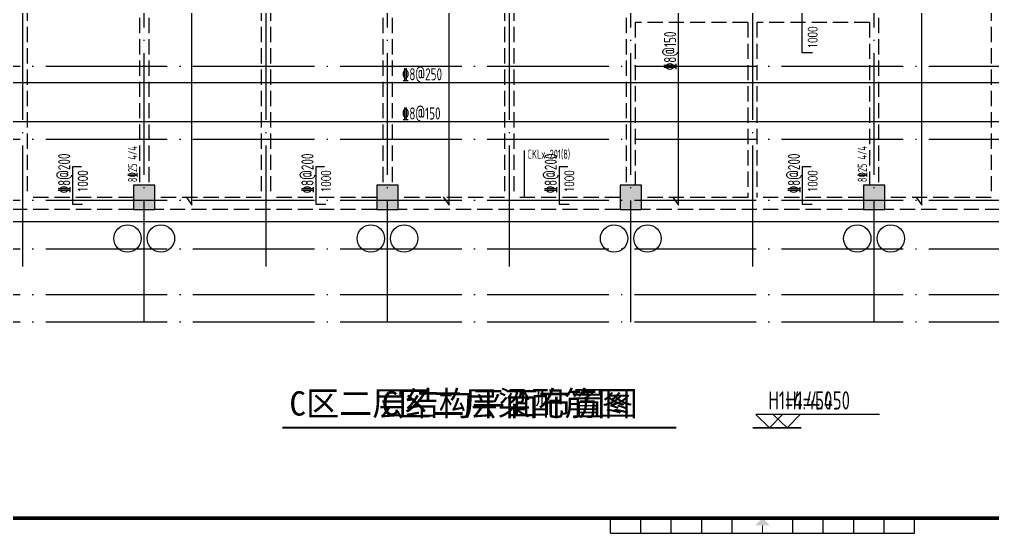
# Model space of a CAD drawing. Header units: millimetres. Extents: x 2998490 to 15040601, y 444546 to 7822218.
# Drawn here: x 14637164 to 14669164, y 7654454 to 7671349 of the extents above; entities that cross this region are included whole.
import ezdxf

# ---------------------------------------------------------------- set-up
doc = ezdxf.new("R2010")
doc.units = ezdxf.units.MM
doc.header["$LTSCALE"] = 2000
doc.linetypes.add('DASH', pattern=[0.35, 0.25, -0.1])
doc.linetypes.add('DOTE', pattern=[2.42, 2, -0.2, 0.02, -0.2])
for name, color, linetype in [('3-AXIS', 3, 'Continuous'), ('3-ban', 84, 'Continuous'), ('3-ban-rein', 1, 'Continuous'), ('3-ban-TEXT', 7, 'Continuous'), ('3-column-DOWN', 232, 'Continuous'), ('3-COLUMN-UP', 2, 'Continuous'), ('3-dote', 43, 'DOTE'), ('3-HATCH', 8, 'Continuous'), ('3-liang-rein-Y', 130, 'Continuous'), ('3-liang-R截面-X', 50, 'Continuous'), ('3-liang-s-1', 44, 'Continuous'), ('3-liang-xu', 120, 'DASH'), ('3-装饰线脚', 7, 'Continuous'), ('图框', 7, 'Continuous')]:
    doc.layers.add(name, color=color, linetype=linetype)
doc.styles.add('TJ1', font='tj-romans1.shx', dxfattribs={"width": 0.8, "bigfont": 'tj-hztxt1.shx'})
doc.styles.add('TSSD_Rein', font='Tssdeng.shx', dxfattribs={"width": 0.7, "bigfont": 'hztxt.shx'})
doc.styles.add('黑体', font='SIMHEI.TTF')

# ---------------------------------------------------------------- blocks, each defined once
blk = doc.blocks.new('TJAD_TK_A0')
at = {"layer": '图框'}
for p, q in [((1517.5, -436.65), (1517.5, -431.65)), ((1527.5, -436.65), (1527.5, -431.65)), ((1537.5, -436.65), (1537.5, -431.65)), ((1547.5, -436.65), (1547.5, -431.65)), ((1557.5, -436.65), (1557.5, -431.65)), ((1577.5, -436.65), (1577.5, -431.65)), ((1587.5, -436.65), (1587.5, -431.65)), ((1597.5, -436.65), (1597.5, -431.65)), ((1607.5, -436.65), (1607.5, -431.65)), ((1617.5, -436.65), (1617.5, -431.65)), ((1517.5, -436.65), (1617.5, -436.65))]:
    blk.add_line(p, q, dxfattribs=at)
at = {"layer": '图框', "const_width": 1.2}
blk.add_lwpolyline([(2152, -431.7), (2152, 389.3), (998, 389.3), (998, -431.7)], close=True, dxfattribs=at)
at = {"layer": '图框', "const_width": 0.3}
blk.add_lwpolyline([(1567.5, -434.15), (1567.5, -436.65)], dxfattribs=at)
at = {"layer": '图框'}
blk.add_solid([(1570, -434.15), (1565, -434.15), (1567.5, -431.65)], dxfattribs=at)

msp = doc.modelspace()

# ---------------------------------------------------------------- hatches: boundary and pattern name
at = {"layer": '3-HATCH'}
for points in [[(14641616.9, 7665902), (14640916.9, 7665902), (14640916.9, 7665102), (14641616.9, 7665102)], [(14649616.9, 7665902), (14648916.9, 7665902), (14648916.9, 7665102), (14649616.9, 7665102)], [(14657616.9, 7665902), (14656916.9, 7665902), (14656916.9, 7665102), (14657616.9, 7665102)], [(14665616.9, 7665902), (14664916.9, 7665902), (14664916.9, 7665102), (14665616.9, 7665102)]]:
    msp.add_hatch(color=256, dxfattribs=at).paths.add_polyline_path(points)

# ---------------------------------------------------------------- linework, layer by layer
at = {"layer": '3-AXIS', "color": 15, "linetype": 'DOTE'}
for p, q in [((14641266.8, 7661402), (14641266.8, 7691916.5)), ((14649266.8, 7661402), (14649266.8, 7691916.5)), ((14657266.8, 7661402), (14657266.8, 7691916.5)), ((14665266.8, 7661402), (14665266.8, 7691916.5)), ((14695266.8, 7669802), (14614408.5, 7669802)), ((14695266.8, 7667402), (14614408.5, 7667402)), ((14695266.8, 7665402), (14614408.5, 7665402)), ((14695266.8, 7663802), (14614408.5, 7663802)), ((14695266.8, 7662302), (14614408.5, 7662302)), ((14695266.8, 7661402), (14614408.5, 7661402))]:
    msp.add_line(p, q, dxfattribs=at)
at = {"layer": '3-ban'}
msp.add_lwpolyline([(14665442.4, 7658362.2), (14661955.4, 7658362.2), (14662411.1, 7657930.9), (14661866.1, 7657930.9), (14662874.9, 7657930.9), (14662411.1, 7657930.9), (14662835.1, 7658362.2)], dxfattribs=at)
at = {"layer": '3-ban', "const_width": 70}
msp.add_lwpolyline([(14645810.3, 7657930.9), (14658762.8, 7657930.9)], dxfattribs=at)
at = {"layer": '3-ban-rein'}
for points in [[(14642643.5, 7665518.1), (14642837, 7665244.4), (14642837, 7675592.3), (14642633.9, 7675362.9)], [(14651101.3, 7665518.1), (14651294.8, 7665244.4), (14651294.8, 7675592.3), (14651091.7, 7675362.9)], [(14658643.5, 7665518.1), (14658837, 7665244.4), (14658837, 7675592.3), (14658633.9, 7675362.9)], [(14666643.5, 7665518.1), (14666837, 7665244.4), (14666837, 7675592.3), (14666633.9, 7675362.9)], [(14663245.3, 7670252), (14662907.3, 7670252), (14662907.3, 7672435.2), (14663253.3, 7672435.2)], [(14682530.9, 7668933.4), (14682530.9, 7669271.4), (14618819.5, 7669271.4), (14618819.5, 7668925.4)], [(14681204.9, 7668176.7), (14681478.5, 7667983.3), (14618817.4, 7667983.3), (14619046.8, 7668186.4)], [(14639199.4, 7666502), (14638907.3, 7666502), (14638907.3, 7665276), (14639236.6, 7665276)], [(14647199.4, 7666502), (14646907.3, 7666502), (14646907.3, 7665276), (14647236.6, 7665276)], [(14655199.4, 7666502), (14654907.3, 7666502), (14654907.3, 7665276), (14655236.6, 7665276)], [(14663199.4, 7666502), (14662907.3, 7666502), (14662907.3, 7665276), (14663236.6, 7665276)]]:
    msp.add_lwpolyline(points, dxfattribs=at)
at = {"layer": '3-column-DOWN'}
for points in [[(14641616.9, 7665902), (14640916.9, 7665902), (14640916.9, 7665102), (14641616.9, 7665102)], [(14649616.9, 7665902), (14648916.9, 7665902), (14648916.9, 7665102), (14649616.9, 7665102)], [(14657616.9, 7665902), (14656916.9, 7665902), (14656916.9, 7665102), (14657616.9, 7665102)], [(14665616.9, 7665902), (14664916.9, 7665902), (14664916.9, 7665102), (14665616.9, 7665102)]]:
    msp.add_lwpolyline(points, close=True, dxfattribs=at)
at = {"layer": '3-COLUMN-UP'}
for points in [[(14641616.9, 7665902), (14640916.9, 7665902), (14640916.9, 7665102), (14641616.9, 7665102)], [(14649616.9, 7665902), (14648916.9, 7665902), (14648916.9, 7665102), (14649616.9, 7665102)], [(14657616.9, 7665902), (14656916.9, 7665902), (14656916.9, 7665102), (14657616.9, 7665102)], [(14665616.9, 7665902), (14664916.9, 7665902), (14664916.9, 7665102), (14665616.9, 7665102)]]:
    msp.add_lwpolyline(points, close=True, dxfattribs=at)
at = {"layer": '3-dote'}
for p, q in [((14637266.8, 7691407.2), (14637266.8, 7663225.6)), ((14645266.8, 7691407.2), (14645266.8, 7663225.6)), ((14653266.8, 7691407.2), (14653266.8, 7663225.6)), ((14661266.8, 7691407.2), (14661266.8, 7663225.6))]:
    msp.add_line(p, q, dxfattribs=at)
at = {"layer": '3-liang-R截面-X'}
msp.add_line((14653763.9, 7667040.4), (14653763.9, 7665502), dxfattribs=at)
msp.add_lwpolyline([(14664863.1, 7658362.2), (14661376.1, 7658362.2), (14661831.8, 7657930.9), (14661286.8, 7657930.9), (14662295.6, 7657930.9), (14661831.8, 7657930.9), (14662255.7, 7658362.2)], dxfattribs=at)
at = {"layer": '3-liang-R截面-X', "const_width": 70}
msp.add_lwpolyline([(14648631.3, 7657930.9), (14658007, 7657930.9)], dxfattribs=at)
at = {"layer": '3-liang-s-1'}
msp.add_lwpolyline([(14691966.8, 7688102), (14691966.8, 7679702), (14693166.8, 7679702), (14693166.8, 7673128.5), (14696366.6, 7669928.7), (14696366.6, 7664875.3), (14692793.3, 7661302), (14687739.9, 7661302), (14684166.6, 7664875.3), (14684165.6, 7666702), (14681966.8, 7666702), (14681966.8, 7664702), (14618316.8, 7664702), (14618316.8, 7666552), (14618716.8, 7666552)], dxfattribs=at)
at = {"layer": '3-liang-xu'}
for p, q in [((14637416.9, 7675302), (14637416.9, 7665502)), ((14645116.9, 7675302), (14645116.9, 7665502)), ((14645416.9, 7675302), (14645416.9, 7665502)), ((14653116.9, 7675302), (14653116.9, 7665502)), ((14653416.9, 7675302), (14653416.9, 7665502)), ((14669116.9, 7675302), (14669116.9, 7665502)), ((14641116.9, 7674902), (14641116.9, 7665902)), ((14641416.9, 7674902), (14641416.9, 7665902)), ((14649116.9, 7674902), (14649116.9, 7665902)), ((14649416.9, 7674902), (14649416.9, 7665902)), ((14657116.9, 7674902), (14657116.9, 7665902)), ((14665416.9, 7674902), (14665416.9, 7665902)), ((14661116.9, 7671252), (14657416.9, 7671252)), ((14657416.9, 7671252), (14657416.9, 7665902)), ((14661116.9, 7671252), (14661116.9, 7665502)), ((14665116.9, 7671252), (14661416.9, 7671252)), ((14661416.9, 7671252), (14661416.9, 7665502)), ((14665116.9, 7671252), (14665116.9, 7665902)), ((14640916.9, 7665502), (14637416.9, 7665502)), ((14645116.9, 7665502), (14641616.9, 7665502)), ((14648916.9, 7665502), (14645416.9, 7665502)), ((14653116.9, 7665502), (14649616.9, 7665502)), ((14656916.9, 7665502), (14653416.9, 7665502)), ((14661116.9, 7665502), (14657616.9, 7665502)), ((14664916.9, 7665502), (14661416.9, 7665502)), ((14669116.9, 7665502), (14665616.9, 7665502)), ((14640916.9, 7665102), (14633616.9, 7665102)), ((14648916.9, 7665102), (14641616.9, 7665102)), ((14656916.9, 7665102), (14649616.9, 7665102)), ((14664916.9, 7665102), (14657616.9, 7665102)), ((14672916.9, 7665102), (14665616.9, 7665102))]:
    msp.add_line(p, q, dxfattribs=at)
at = {"layer": '3-装饰线脚'}
for centre in [(14640716.8, 7664152), (14641816.8, 7664152), (14648716.8, 7664152), (14649816.8, 7664152), (14656716.8, 7664152), (14657816.8, 7664152), (14664716.8, 7664152), (14665816.8, 7664152)]:
    msp.add_circle(centre, 450, dxfattribs=at)

# ---------------------------------------------------------------- block references
at = {"layer": '图框', "xscale": 100, "yscale": 100, "zscale": 100}
msp.add_blockref('TJAD_TK_A0', (14504849.7, 7698133.9), dxfattribs=at)

# ---------------------------------------------------------------- texts
at = {"layer": '3-ban', "style": 'TSSD_Rein', "width": 0.7}
for s, rotation, p in [('%%1328@150', 89.99419, (14658759.9, 7669684.3, -5065)), ('%%1328@250', 0.00581, (14649744.2, 7669348.3, -5065)), ('%%1328@150', 0.00581, (14649744.2, 7668060.2, -5065)), ('%%1328@200', 90.00581, (14638835.1, 7665638, -5065)), ('%%1328@200', 90.00581, (14646835.1, 7665638, -5065)), ('%%1328@200', 90.00581, (14654835.1, 7665638, -5065)), ('%%1328@200', 90.00581, (14662835.1, 7665638, -5065))]:
    msp.add_text(s, height=400, rotation=rotation, dxfattribs=at).set_placement(p)
at = {"layer": '3-ban', "style": '黑体'}
msp.add_text('C区二层结构平面布置图', height=800, dxfattribs=at).set_placement((14646041.5, 7658330.9))
at = {"layer": '3-ban', "style": 'TSSD_Rein', "width": 0.7}
msp.add_text('H1=4.450', height=600, dxfattribs=at).set_placement((14662370.6, 7658529.4))
at = {"layer": '3-ban-TEXT', "style": 'TJ1', "width": 0.7}
for p in [(14663397.2, 7670398.9), (14639397.2, 7665671.9), (14647397.2, 7665671.9), (14655397.2, 7665671.9), (14663397.2, 7665671.9)]:
    msp.add_text('1000', height=300, rotation=90, dxfattribs=at).set_placement(p)
at = {"layer": '3-liang-rein-Y', "style": 'TSSD_Rein', "width": 0.7}
for p in [(14641031.4, 7666002), (14665031.4, 7666002)]:
    msp.add_text('8%%13225 4/4', height=300, rotation=90, dxfattribs=at).set_placement(p)
at = {"layer": '3-liang-R截面-X', "style": 'TSSD_Rein', "width": 0.7}
for s, height, p in [('CKLx-201(8)', 300, (14653871.9, 7666772.7)), ('H1=4.450', 600, (14661791.3, 7658529.4))]:
    msp.add_text(s, height=height, dxfattribs=at).set_placement(p)
at = {"layer": '3-liang-R截面-X', "style": '黑体'}
msp.add_text('C区二层梁配筋图', height=800, dxfattribs=at).set_placement((14649076.4, 7658330.9))

doc.saveas('drawing.dxf')
